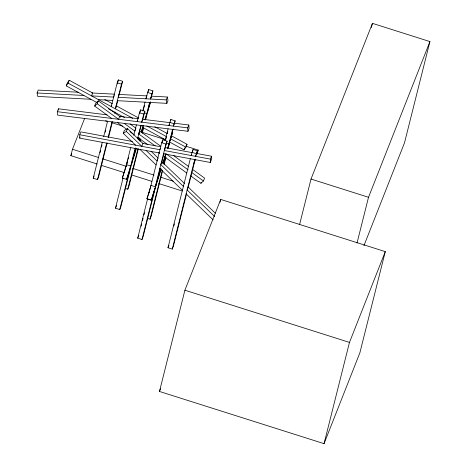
<?xml version="1.0" encoding="UTF-8"?>
<svg xmlns="http://www.w3.org/2000/svg" width="467" height="467" viewBox="0 0 467 467"><rect width="100%" height="100%" fill="white"/><g stroke="black" fill="none" stroke-linecap="round" stroke-linejoin="round"><path stroke-width="0.7" d="M159.119 152.937L79.664 138.127L79.74 134.759L80.879 131.881L132.447 141.495M163.532 153.76L210.278 162.475L210.354 159.113L211.493 156.235L196.695 153.474L195.556 156.352L197.366 150.788L193.087 149.434L191.143 155.529M211.493 156.235L211.411 159.597L210.278 162.475M97.136 164.005L70.861 155.669L72.473 149.253L84.585 118.548M107.141 142.908L98.648 176.73L97.51 179.608L93.231 178.254L102.261 142.301M103.68 136.662L107.573 121.151M146.434 97.358L145.867 98.8L148.611 89.524L152.89 90.884L150.427 99.045L151.565 96.167L167.338 97.013L166.199 99.891L118.18 97.311L119.319 94.433L122.623 81.281L118.344 79.927L117.205 82.805L111.234 106.581L111.8 105.139M100.055 152.738L100.586 150.613M101.473 147.076L102.004 144.957M105.203 132.225L105.74 130.1M117.316 84.002L118.344 79.927M97.51 179.608L106.698 143.036M108.11 137.409L111.998 121.934M122.623 81.281L121.484 84.159L115.302 108.788L116.435 105.91L138.594 117.953M108.56 137.269L112.454 121.764M114.578 113.312L114.935 111.899M116.108 107.229L117.766 100.627M135.623 148.016L120.889 206.683L119.75 209.566L115.472 208.206L123.066 177.974M130.783 147.233L126.399 164.693L130.678 166.048L126.586 179.398L122.307 178.044L127.643 160.642M133.766 135.366L136.399 124.893M142.797 119.447L144.863 111.234L140.579 109.879L139.446 112.757L137.222 121.613L137.788 120.171M139.691 113.411L140.579 109.879M142.838 110.872L145.021 102.168M148.086 91.608L148.611 89.524M119.75 209.566L135.196 148.068M137.508 138.88L140.876 125.448M144.863 111.234L143.725 114.117L141.705 122.167L142.838 119.289L170.046 122.669M138.956 133.918L139.312 132.517M137.928 138.827L138.285 137.415M141.25 125.605L138.74 133.953L155.207 145.926M125.331 188.435L127.777 189.211L137.899 148.92M139.855 141.145L140.386 139.02M141.986 132.657L143.229 127.713M145.266 119.605L149.58 102.413M138.325 148.856L128.915 186.333L127.777 189.211M140.281 141.081L140.812 138.962M142.237 133.305L143.655 127.649M145.611 119.873L150.047 102.197M151.115 97.953L152.89 90.884M156.048 185.195L143.124 236.641L141.991 239.518L137.707 238.158L147.654 198.568M149.078 192.912L161.687 142.709L162.82 139.831L167.098 141.192L164.343 150.532L210.354 159.113M141.145 226.127L141.676 224.014M142.558 220.494L143.089 218.381M143.976 214.861L144.507 212.748M162.119 142.633L162.82 139.831M165.102 140.713L168.091 128.828M174.448 123.557L175.131 120.836L170.852 119.476L168.914 125.547L169.48 124.105M165.878 139.277L166.415 137.129M167.297 133.62L167.828 131.496M170.496 120.895L170.852 119.476M141.991 239.518L154.116 191.254M167.098 141.192L165.966 144.07L155.242 186.753L150.964 185.399L146.977 198.849L151.255 200.203L161.197 169.06M164.582 150.386L164.909 149.096M157.181 180.694L160.274 168.371M163.981 153.596L161.938 161.751L160.8 164.629L183.391 186.397L183.77 185.434M147.572 218.387L150.018 219.163L162.329 170.157M163.911 163.859L165.493 157.554M172.568 129.382L168.926 143.9L166.783 143.223M175.131 120.836L173.391 126.102L174.53 123.224L188.826 124.998L189.1 128.419L187.962 131.297L57.575 115.104L57.307 111.683L58.445 108.805L107.101 114.853M162.65 170.513L151.156 216.285L150.018 219.163M164.069 164.874L166.013 157.128M168.313 147.975L169.725 142.342M170.858 137.841L173.082 128.997M186.567 193.782L173.391 246.237L172.259 249.115L167.98 247.761L190.332 158.757M173.864 225.952L174.395 223.851M192.386 152.213L193.087 149.434M172.259 249.115L194.751 159.58M195.264 159.171L188.248 187.104L187.109 189.981L214.697 216.56M196.665 153.585L197.366 150.788M197.22 153.917L198.183 150.07L186.426 146.34M159.469 391.457L184.903 290.217L220.71 199.432L385.287 251.625L359.859 352.865L324.045 443.65L159.469 391.457L160.537 388.748M220.004 202.246L220.71 199.432M299.54 224.744L311.016 179.048L372.438 23.35L429.932 41.586L404.504 142.826L363.916 245.718M371.376 27.571L372.438 23.35M357.033 242.98L368.516 197.278L429.932 41.586M324.045 443.65L349.479 342.41L385.287 251.625M128.051 159.317L128.688 157.233M142.914 110.86L144.572 105.46M125.833 167.542L122.307 178.044M126.183 166.41L127.287 162.814M132.955 158.628L136.148 148.226M138.699 139.907L139.335 137.829M141.04 132.284L143.165 125.349M144.869 119.803L146.778 113.569L144.642 112.886M149.055 106.143L150.234 102.302M129.289 171.599L126.586 179.398M131.566 164.174L136.457 148.232M139.008 139.913L139.435 138.524M141.349 132.284L143.474 125.354M147.665 111.689L150.695 101.806M147.193 198.16L149.615 190.583M151.255 200.203L160.963 168.844M162.726 163.304L165.82 153.614M167.589 148.08L172.673 132.161L167.793 148.401M162.965 163.52L166.059 153.83M90.89 99.267L37.728 96.412L37.068 92.962L38.206 90.084L78.824 92.262M96.949 102.559L66.209 85.852L67.341 82.974L69.221 80.254L92.694 93.009L91.555 95.887L113.621 97.072L114.193 95.63M66.209 85.852L68.089 83.132L69.221 80.254M70.861 155.669L71.649 153.666M79.664 138.127L80.114 136.971M111.689 118.437L94.649 106.05L95.788 103.172L98.321 100.86L120.667 117.112M94.649 106.05L97.183 103.738L98.321 100.86M93.231 178.254L94.141 175.948M135.605 145.179L123.265 133.288L124.403 130.41L127.509 128.577L143.188 143.684M123.265 133.288L126.376 131.46L127.509 128.577M135.401 129.674L134.835 131.116L124.193 123.376M115.472 208.206L116.604 205.328M117.334 100.685L166.859 103.341L167.992 100.463L167.338 97.013M160.496 148.273L159.924 149.709L79.74 134.759M157.648 159.603L157.081 161.045L146.159 150.52M137.707 238.158L138.845 235.28M187.962 131.297L187.693 127.876L188.826 124.998M169.953 142.237L184.045 149.895L184.95 147.59M184.045 149.895L185.924 147.175L187.057 144.297L171.833 136.02M191.33 155.05L191.709 154.092M196.601 154.075L198.183 150.07M193.939 163.158L195.521 159.154M167.98 247.761L168.885 245.455M190.886 176.018L200.903 183.297L201.359 182.148M200.903 183.297L203.437 180.992L204.575 178.114L192.217 169.13M185.93 145.926L187.057 144.297M91.876 92.962L114.362 94.171M118.717 94.404L147.006 95.922M37.068 92.962L83.914 95.472M98.531 99.675L112.775 100.44M138.355 118.735L119.715 116.417L118.577 119.295L97.183 103.738M57.307 111.683L187.693 127.876M160.823 146.79L142.949 143.457L141.816 146.334L126.376 131.46M165.114 147.59L192.281 152.651M117.205 82.805L121.484 84.159M147.473 92.402L151.757 93.762M139.446 112.757L143.725 114.117M169.714 122.354L173.993 123.714M311.016 179.048L368.516 197.278M105.524 120.684L107.603 121.344M111.747 122.658L122.815 126.166M142.172 132.307L165.686 139.761M161.687 142.709L165.966 144.07M191.955 152.312L196.233 153.666M72.473 149.253L98.747 157.589M102.898 158.903L126.405 166.357M132.634 168.336L154.069 175.131M160.981 177.326L173.426 181.272M101.286 165.318L124.105 172.556M131.712 174.967L151.763 181.324M158.681 183.519L182.188 190.974M146.737 198.633L151.016 199.993M184.903 290.217L349.479 342.41M104.748 99.559L112.372 103.703M154.705 126.709L167.396 133.609M68.089 83.132L132.768 118.285M146.86 125.944L166.713 136.732M170.554 138.822L185.924 147.175M108.472 108.823L124.485 117.526M142.417 127.269L165.47 139.802M130.077 123.953L135.961 128.227M139.487 130.795L160.66 146.189M173.391 155.441L188.691 166.561M166.386 154.052L188.148 169.871M191.674 172.44L203.437 180.992M117.305 122.517L127.065 129.616M129.931 131.7L133.953 134.624M137.858 137.467L147.876 144.747M158.482 152.458L159.661 153.316M164.372 156.743L186.765 173.018M151.022 151.238L158.342 158.284M161.996 161.81L184.465 183.461M188.125 186.981L215.293 213.162M139.954 149.364L156.106 164.927M159.825 168.511L182.416 190.279M186.135 193.863L213.15 219.893M166.199 99.891L166.859 103.341M58.445 108.805L58.55 110.171"/></g></svg>
